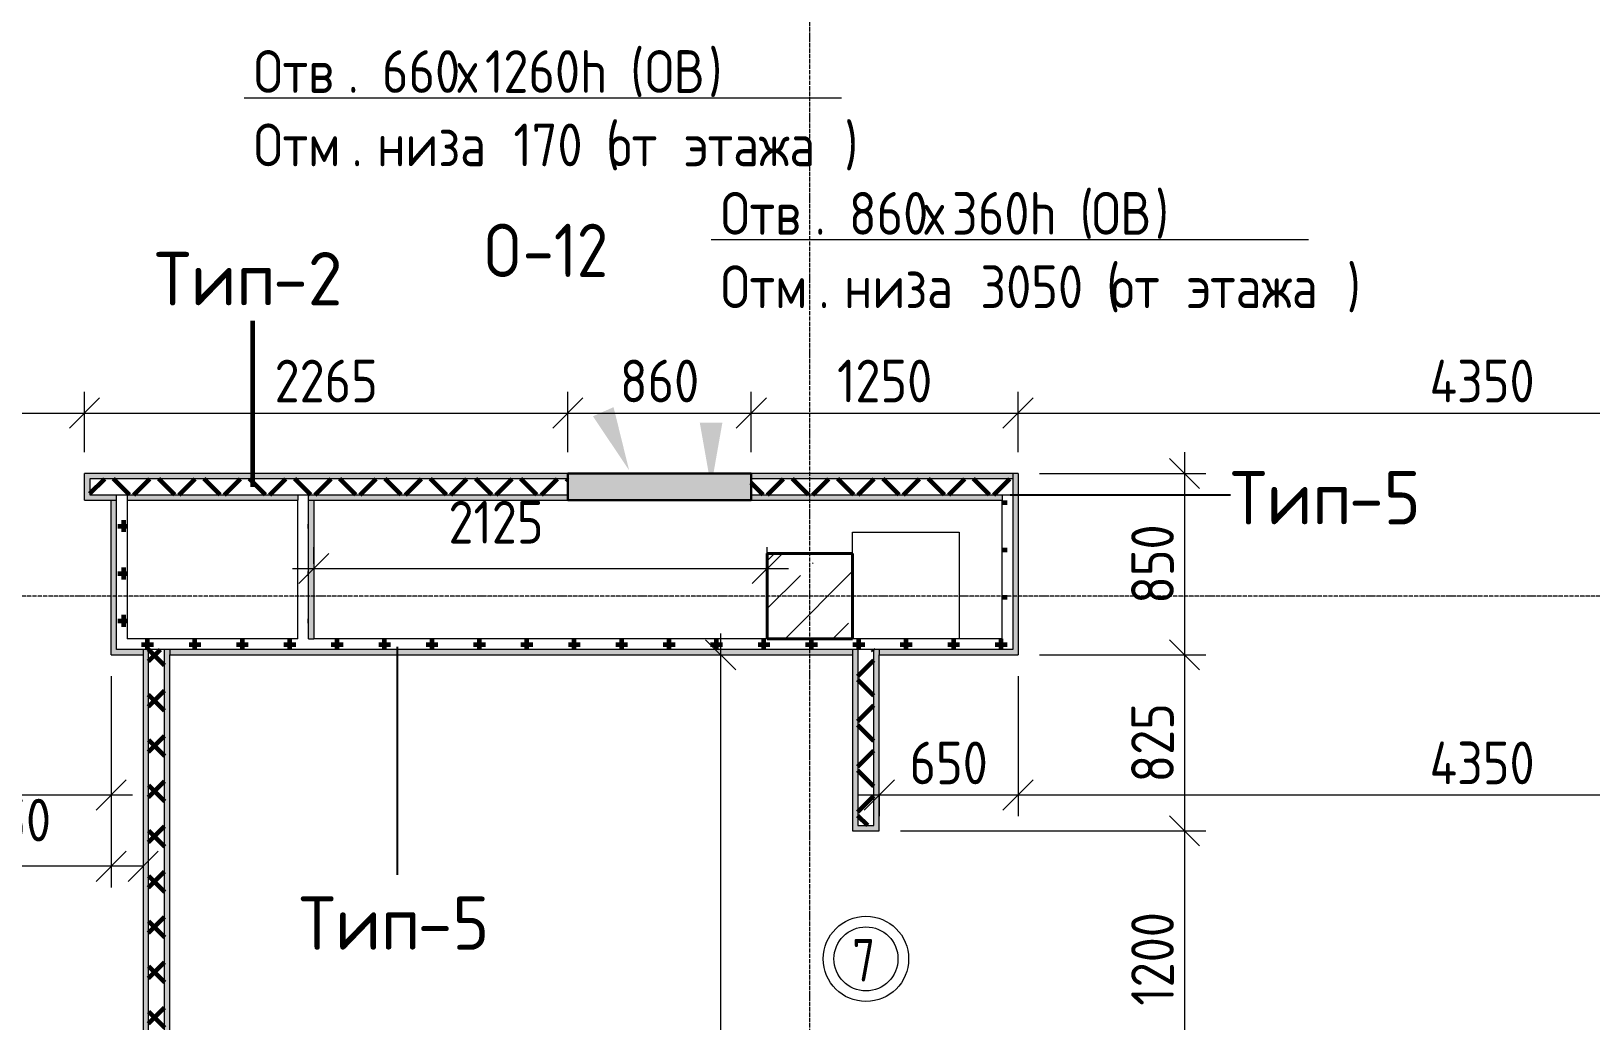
# Model space of a CAD drawing. Header units: millimetres. Extents: x -60946 to 138510, y -262288 to 24501.
# Drawn here: x 5159 to 12469, y -201614 to -196976 of the extents above; entities that cross this region are included whole.
import ezdxf

# ---------------------------------------------------------------- set-up
doc = ezdxf.new("R2010")
doc.units = ezdxf.units.MM
doc.linetypes.add('ADSK_Линия сетки', pattern=[25, 20, -2.5, 0, -2.5])
doc.linetypes.add('ADSK_Невидимые', pattern=[5, 3, -2])
for name, color, linetype, lineweight in [('2)Тип-2', 3, 'Continuous', 60), ('2)Тип-5', 1, 'Continuous', 60), ('Марки', 7, 'Continuous', 20), ('Марки дверей', 7, 'Continuous', 20), ('Несущие колонны', 7, 'Continuous', 18), ('Обобщенные модели', 7, 'ADSK_Невидимые', 18), ('Оси', 7, 'Continuous', 9), ('Перекрытие', 7, 'Continuous', 18), ('Размеры', 7, 'Continuous', 9), ('Стены внутренние', 7, 'Continuous', 18), ('Стены штриховка', 7, 'Continuous', 9), ('Узлы', 7, 'Continuous', 18)]:
    doc.layers.add(name, color=color, linetype=linetype, lineweight=lineweight)
doc.styles.add('GOST Common_2', font='', dxfattribs={"width": 0.9, "height": 250})
doc.styles.add('GOST Common_3', font='', dxfattribs={"width": 0.9, "height": 200})
doc.styles.add('GOST Common_4', font='', dxfattribs={"height": 250})
doc.styles.add('GOST Common_B', font='', dxfattribs={"width": 0.8, "height": 200})
doc.styles.get('GOST Common_2').set_extended_font_data('GOST Common')
doc.styles.get('GOST Common_3').set_extended_font_data('GOST Common')
doc.styles.get('GOST Common_4').set_extended_font_data('GOST Common')
doc.styles.get('GOST Common_B').set_extended_font_data('GOST Common', bold=True)
doc.dimstyles.new('ADSK_Основной_2_0', dxfattribs={"dimscale": 304.8, "dimtxt": 201.142999, "dimasz": 0.463911, "dimexe": 0.328084, "dimexo": 0.328084, "dimgap": 0.164042, "dimtad": 1, "dimdec": 3, "dimrnd": 0.001, "dimdsep": 46, "dimtxsty": 'GOST Common_3', "dimblk1": 'OBLIQUE', "dimblk2": 'OBLIQUE', "dimsah": 1, "dimcen": 0.09, "dimdle": 0.328084, "dimazin": 2, "dimtfac": 1, "dimtdec": 4, "dimtix": 1, "dimtmove": 0, "dimatfit": 3, "dimfxl": 1, "dimtvp": 1, "dimtolj": 1, "dimtzin": 0, "dimlwd": 20, "dimlwe": 20, "dimarcsym": 2})
doc.dimstyles.new('ADSK_Основной_2_0_2', dxfattribs={"dimscale": 304.8, "dimtxt": 201.142999, "dimasz": 0.463911, "dimexe": 0.328084, "dimexo": 0.328084, "dimgap": 0.164042, "dimtad": 1, "dimdec": 3, "dimrnd": 0.001, "dimdsep": 46, "dimtxsty": 'GOST Common_3', "dimblk1": 'OBLIQUE', "dimblk2": 'OBLIQUE', "dimsah": 1, "dimcen": 0.09, "dimdle": 0.328084, "dimazin": 2, "dimtfac": 1, "dimtdec": 4, "dimtix": 1, "dimtmove": 0, "dimatfit": 3, "dimfxl": 1, "dimtvp": 1, "dimtolj": 1, "dimtzin": 0, "dimlwd": 20, "dimlwe": 20, "dimarcsym": 2})
pattern_1 = [(45, (9.36, -198628.46), (-106.066, 106.066), []), (135, (9.36, -198628.46), (-106.066, -106.066), [])]
pattern_2 = [(0, (9.36, -198628.46), (111.125, 111.125), [55.562, -166.688]), (90, (37.14, -198656.24), (-111.125, 111.125), [55.562, -166.688])]

# ---------------------------------------------------------------- blocks, each defined once
blk = doc.blocks.new('ADSK_КолоннаЖБ_Прямоугольная - 400x400 мм-1807143-Кладочный план 4-го этажа')
at = {"layer": 'Несущие колонны', "lineweight": 40}
for p, q in [((-200, 200), (200, 200)), ((-200, -200), (-200, 200)), ((200, 200), (200, -200)), ((200, -200), (-200, -200))]:
    blk.add_line(p, q, dxfattribs=at)
blk = doc.blocks.new('ADSK_ОбобщеннаяМодель_ОтверстиеПрямоугольное_вСтене - О-12_ОВ_в ГКЛ_860х360-4088419-Кладочный план 4-го этажа')
at = {"layer": 'Обобщенные модели'}
blk.add_hatch(color=256, dxfattribs=at).paths.add_polyline_path([(-309.7, -62.5), (550.3, -62.5), (550.3, 62.5), (-309.7, 62.5)])
at = {"layer": 'Узлы', "lineweight": 30}
for p, q in [((-309.7, -62.5), (-309.7, 62.5)), ((-309.7, 62.5), (550.3, 62.5)), ((550.3, 62.5), (550.3, -62.5)), ((550.3, -62.5), (-309.7, -62.5))]:
    blk.add_line(p, q, dxfattribs=at)
blk = doc.blocks.new('_Oblique')
at = {"color": 0, "linetype": 'ByBlock', "lineweight": -2}
blk.add_line((-0.5, -0.5), (0.5, 0.5), dxfattribs=at)
blk = doc.blocks.new('*D6111')
at = {"layer": 'Defpoints', "color": 0, "transparency": 16777216}
for p in [(5409.4, -198765.3), (4209.4, -199048.5), (5409.4, -199048.5)]:
    blk.add_point(p, dxfattribs=at)
at = {"layer": 'Размеры', "color": 0, "lineweight": 20, "transparency": 16777216}
for p, q in [((4209.4, -198948.5), (4209.4, -198665.3)), ((5409.4, -198948.5), (5409.4, -198665.3)), ((4109.4, -198765.3), (5509.4, -198765.3))]:
    blk.add_line(p, q, dxfattribs=at)
at = {"layer": 'Размеры', "color": 0, "lineweight": 20, "transparency": 16777216, "xscale": 141.4, "yscale": 141.4, "zscale": 141.4, "rotation": 180}
blk.add_blockref('_Oblique', (4209.4, -198765.3), dxfattribs=at)
at = {"layer": 'Размеры', "color": 0, "lineweight": 20, "transparency": 16777216, "xscale": 141.4, "yscale": 141.4, "zscale": 141.4}
blk.add_blockref('_Oblique', (5409.4, -198765.3), dxfattribs=at)
at = {"layer": 'Размеры', "color": 0, "lineweight": 9, "transparency": 16777216, "insert": (4809.4, -198615.3), "char_height": 200, "width": 560.473, "attachment_point": 5, "style": 'GOST Common_3'}
blk.add_mtext('\\A1;1200', dxfattribs=at)
blk = doc.blocks.new('*D6112')
at = {"layer": 'Defpoints', "color": 0, "transparency": 16777216}
for p in [(7674.4, -198765.3), (5409.4, -199048.5), (7674.4, -199048.5)]:
    blk.add_point(p, dxfattribs=at)
at = {"layer": 'Размеры', "color": 0, "lineweight": 20, "transparency": 16777216}
for p, q in [((5409.4, -198948.5), (5409.4, -198665.3)), ((7674.4, -198948.5), (7674.4, -198665.3)), ((5309.4, -198765.3), (7774.4, -198765.3))]:
    blk.add_line(p, q, dxfattribs=at)
at = {"layer": 'Размеры', "color": 0, "lineweight": 20, "transparency": 16777216, "xscale": 141.4, "yscale": 141.4, "zscale": 141.4, "rotation": 180}
blk.add_blockref('_Oblique', (5409.4, -198765.3), dxfattribs=at)
at = {"layer": 'Размеры', "color": 0, "lineweight": 20, "transparency": 16777216, "xscale": 141.4, "yscale": 141.4, "zscale": 141.4}
blk.add_blockref('_Oblique', (7674.4, -198765.3), dxfattribs=at)
at = {"layer": 'Размеры', "color": 0, "lineweight": 9, "transparency": 16777216, "insert": (6541.9, -198615.3), "char_height": 200, "width": 605.475, "attachment_point": 5, "style": 'GOST Common_3'}
blk.add_mtext('\\A1;2265', dxfattribs=at)
blk = doc.blocks.new('*D6113')
at = {"layer": 'Defpoints', "color": 0, "transparency": 16777216}
for p in [(8534.4, -198765.3), (7674.4, -199048.5), (8534.4, -199048.5)]:
    blk.add_point(p, dxfattribs=at)
at = {"layer": 'Размеры', "color": 0, "lineweight": 20, "transparency": 16777216}
for p, q in [((7674.4, -198948.5), (7674.4, -198665.3)), ((8534.4, -198948.5), (8534.4, -198665.3)), ((7574.4, -198765.3), (8634.4, -198765.3))]:
    blk.add_line(p, q, dxfattribs=at)
at = {"layer": 'Размеры', "color": 0, "lineweight": 20, "transparency": 16777216, "xscale": 141.4, "yscale": 141.4, "zscale": 141.4, "rotation": 180}
blk.add_blockref('_Oblique', (7674.4, -198765.3), dxfattribs=at)
at = {"layer": 'Размеры', "color": 0, "lineweight": 20, "transparency": 16777216, "xscale": 141.4, "yscale": 141.4, "zscale": 141.4}
blk.add_blockref('_Oblique', (8534.4, -198765.3), dxfattribs=at)
at = {"layer": 'Размеры', "color": 0, "lineweight": 9, "transparency": 16777216, "insert": (8104.4, -198615.3), "char_height": 200, "width": 454.106, "attachment_point": 5, "style": 'GOST Common_3'}
blk.add_mtext('\\A1;860', dxfattribs=at)
blk = doc.blocks.new('*D6114')
at = {"layer": 'Defpoints', "color": 0, "transparency": 16777216}
for p in [(9784.4, -198765.3), (8534.4, -199048.5), (9784.4, -199048.5)]:
    blk.add_point(p, dxfattribs=at)
at = {"layer": 'Размеры', "color": 0, "lineweight": 20, "transparency": 16777216}
for p, q in [((8534.4, -198948.5), (8534.4, -198665.3)), ((9784.4, -198948.5), (9784.4, -198665.3)), ((8434.4, -198765.3), (9884.4, -198765.3))]:
    blk.add_line(p, q, dxfattribs=at)
at = {"layer": 'Размеры', "color": 0, "lineweight": 20, "transparency": 16777216, "xscale": 141.4, "yscale": 141.4, "zscale": 141.4, "rotation": 180}
blk.add_blockref('_Oblique', (8534.4, -198765.3), dxfattribs=at)
at = {"layer": 'Размеры', "color": 0, "lineweight": 20, "transparency": 16777216, "xscale": 141.4, "yscale": 141.4, "zscale": 141.4}
blk.add_blockref('_Oblique', (9784.4, -198765.3), dxfattribs=at)
at = {"layer": 'Размеры', "color": 0, "lineweight": 9, "transparency": 16777216, "insert": (9159.4, -198615.3), "char_height": 200, "width": 560.473, "attachment_point": 5, "style": 'GOST Common_3'}
blk.add_mtext('\\A1;1250', dxfattribs=at)
blk = doc.blocks.new('*D6115')
at = {"layer": 'Defpoints', "color": 0, "transparency": 16777216}
for p in [(14134.4, -198765.3), (9784.4, -199048.5), (14134.4, -199048.5)]:
    blk.add_point(p, dxfattribs=at)
at = {"layer": 'Размеры', "color": 0, "lineweight": 20, "transparency": 16777216}
for p, q in [((9784.4, -198948.5), (9784.4, -198665.3)), ((14134.4, -198948.5), (14134.4, -198665.3)), ((9684.4, -198765.3), (14234.4, -198765.3))]:
    blk.add_line(p, q, dxfattribs=at)
at = {"layer": 'Размеры', "color": 0, "lineweight": 20, "transparency": 16777216, "xscale": 141.4, "yscale": 141.4, "zscale": 141.4, "rotation": 180}
blk.add_blockref('_Oblique', (9784.4, -198765.3), dxfattribs=at)
at = {"layer": 'Размеры', "color": 0, "lineweight": 20, "transparency": 16777216, "xscale": 141.4, "yscale": 141.4, "zscale": 141.4}
blk.add_blockref('_Oblique', (14134.4, -198765.3), dxfattribs=at)
at = {"layer": 'Размеры', "color": 0, "lineweight": 9, "transparency": 16777216, "insert": (11959.4, -198615.3), "char_height": 200, "width": 625.93, "attachment_point": 5, "style": 'GOST Common_3'}
blk.add_mtext('\\A1;4350', dxfattribs=at)
blk = doc.blocks.new('*D6150')
at = {"layer": 'Defpoints', "color": 0, "transparency": 16777216}
for p in [(9784.4, -199898.5), (9134.4, -200455.2), (9784.4, -200555.2)]:
    blk.add_point(p, dxfattribs=at)
at = {"layer": 'Размеры', "color": 0, "lineweight": 20, "transparency": 16777216}
for p, q in [((9784.4, -199998.5), (9784.4, -200655.2)), ((9034.4, -200555.2), (9884.4, -200555.2)), ((9134.4, -200555.2), (9134.4, -200655.2))]:
    blk.add_line(p, q, dxfattribs=at)
at = {"layer": 'Размеры', "color": 0, "lineweight": 20, "transparency": 16777216, "xscale": 141.4, "yscale": 141.4, "zscale": 141.4, "rotation": 180}
blk.add_blockref('_Oblique', (9134.4, -200555.2), dxfattribs=at)
at = {"layer": 'Размеры', "color": 0, "lineweight": 20, "transparency": 16777216, "xscale": 141.4, "yscale": 141.4, "zscale": 141.4}
blk.add_blockref('_Oblique', (9784.4, -200555.2), dxfattribs=at)
at = {"layer": 'Размеры', "color": 0, "lineweight": 9, "transparency": 16777216, "insert": (9459.4, -200405.2), "char_height": 200, "width": 454.106, "attachment_point": 5, "style": 'GOST Common_3'}
blk.add_mtext('\\A1;650', dxfattribs=at)
blk = doc.blocks.new('*D6151')
at = {"layer": 'Defpoints', "color": 0, "transparency": 16777216}
for p in [(9784.4, -199898.5), (14134.4, -199898.5), (14134.4, -200555.2)]:
    blk.add_point(p, dxfattribs=at)
at = {"layer": 'Размеры', "color": 0, "lineweight": 20, "transparency": 16777216}
for p, q in [((9784.4, -199998.5), (9784.4, -200655.2)), ((14134.4, -199998.5), (14134.4, -200655.2)), ((9684.4, -200555.2), (14234.4, -200555.2))]:
    blk.add_line(p, q, dxfattribs=at)
at = {"layer": 'Размеры', "color": 0, "lineweight": 20, "transparency": 16777216, "xscale": 141.4, "yscale": 141.4, "zscale": 141.4, "rotation": 180}
blk.add_blockref('_Oblique', (9784.4, -200555.2), dxfattribs=at)
at = {"layer": 'Размеры', "color": 0, "lineweight": 20, "transparency": 16777216, "xscale": 141.4, "yscale": 141.4, "zscale": 141.4}
blk.add_blockref('_Oblique', (14134.4, -200555.2), dxfattribs=at)
at = {"layer": 'Размеры', "color": 0, "lineweight": 9, "transparency": 16777216, "insert": (11959.4, -200405.2), "char_height": 200, "width": 625.93, "attachment_point": 5, "style": 'GOST Common_3'}
blk.add_mtext('\\A1;4350', dxfattribs=at)
blk = doc.blocks.new('*D6153')
at = {"layer": 'Defpoints', "color": 0, "transparency": 16777216}
for p in [(9784.4, -199048.5), (9784.4, -199898.5), (10564.8, -199898.5)]:
    blk.add_point(p, dxfattribs=at)
at = {"layer": 'Размеры', "color": 0, "lineweight": 20, "transparency": 16777216}
for p, q in [((10564.8, -198948.5), (10564.8, -199998.5)), ((9884.4, -199048.5), (10664.8, -199048.5)), ((9884.4, -199898.5), (10664.8, -199898.5))]:
    blk.add_line(p, q, dxfattribs=at)
at = {"layer": 'Размеры', "color": 0, "lineweight": 20, "transparency": 16777216, "xscale": 141.4, "yscale": 141.4, "zscale": 141.4}
for p, rotation in [((10564.8, -199048.5), 90), ((10564.8, -199898.5), 270)]:
    blk.add_blockref('_Oblique', p, dxfattribs=dict(at, rotation=rotation))
at = {"layer": 'Размеры', "color": 0, "lineweight": 9, "transparency": 16777216, "insert": (10414.8, -199473.5), "char_height": 200, "width": 454.106, "attachment_point": 5, "rotation": 90, "style": 'GOST Common_3'}
blk.add_mtext('\\A1;850', dxfattribs=at)
blk = doc.blocks.new('*D6154')
at = {"layer": 'Defpoints', "color": 0, "transparency": 16777216}
for p in [(9784.4, -199898.5), (9134.4, -200723.5), (10564.8, -200723.5)]:
    blk.add_point(p, dxfattribs=at)
at = {"layer": 'Размеры', "color": 0, "lineweight": 20, "transparency": 16777216}
for p, q in [((10564.8, -199798.5), (10564.8, -200823.5)), ((9884.4, -199898.5), (10664.8, -199898.5)), ((9234.4, -200723.5), (10664.8, -200723.5))]:
    blk.add_line(p, q, dxfattribs=at)
at = {"layer": 'Размеры', "color": 0, "lineweight": 20, "transparency": 16777216, "xscale": 141.4, "yscale": 141.4, "zscale": 141.4}
for p, rotation in [((10564.8, -199898.5), 90), ((10564.8, -200723.5), 270)]:
    blk.add_blockref('_Oblique', p, dxfattribs=dict(at, rotation=rotation))
at = {"layer": 'Размеры', "color": 0, "lineweight": 9, "transparency": 16777216, "insert": (10414.8, -200311), "char_height": 200, "width": 454.106, "attachment_point": 5, "rotation": 90, "style": 'GOST Common_3'}
blk.add_mtext('\\A1;825', dxfattribs=at)
blk = doc.blocks.new('*D6155')
at = {"layer": 'Defpoints', "color": 0, "transparency": 16777216}
for p in [(9134.4, -200723.5), (9134.4, -201923.5), (10564.8, -201923.5)]:
    blk.add_point(p, dxfattribs=at)
at = {"layer": 'Размеры', "color": 0, "lineweight": 20, "transparency": 16777216}
for p, q in [((10564.8, -200623.5), (10564.8, -202023.5)), ((9234.4, -200723.5), (10664.8, -200723.5)), ((9234.4, -201923.5), (10664.8, -201923.5))]:
    blk.add_line(p, q, dxfattribs=at)
at = {"layer": 'Размеры', "color": 0, "lineweight": 20, "transparency": 16777216, "xscale": 141.4, "yscale": 141.4, "zscale": 141.4}
for p, rotation in [((10564.8, -200723.5), 90), ((10564.8, -201923.5), 270)]:
    blk.add_blockref('_Oblique', p, dxfattribs=dict(at, rotation=rotation))
at = {"layer": 'Размеры', "color": 0, "lineweight": 9, "transparency": 16777216, "insert": (10414.8, -201323.5), "char_height": 200, "width": 560.473, "attachment_point": 5, "rotation": 90, "style": 'GOST Common_3'}
blk.add_mtext('\\A1;1200', dxfattribs=at)
blk = doc.blocks.new('*D6160')
at = {"layer": 'Defpoints', "color": 0, "transparency": 16777216}
for p in [(8290.9, -199898.5), (8390.9, -199898.5), (8609.4, -205423.5)]:
    blk.add_point(p, dxfattribs=at)
at = {"layer": 'Размеры', "color": 0, "lineweight": 20, "transparency": 16777216}
for p, q in [((8390.9, -205523.5), (8390.9, -199798.5)), ((8390.9, -199898.5), (8490.9, -199898.5)), ((8509.4, -205423.5), (8290.9, -205423.5))]:
    blk.add_line(p, q, dxfattribs=at)
at = {"layer": 'Размеры', "color": 0, "lineweight": 20, "transparency": 16777216, "xscale": 141.4, "yscale": 141.4, "zscale": 141.4}
for p, rotation in [((8390.9, -199898.5), 90), ((8390.9, -205423.5), 270)]:
    blk.add_blockref('_Oblique', p, dxfattribs=dict(at, rotation=rotation))
at = {"layer": 'Размеры', "color": 0, "lineweight": 9, "transparency": 16777216, "insert": (8240.9, -202661), "char_height": 200, "width": 605.475, "attachment_point": 5, "rotation": 90, "style": 'GOST Common_3'}
blk.add_mtext('\\A1;5525', dxfattribs=at)
blk = doc.blocks.new('*D6161')
at = {"layer": 'Defpoints', "color": 0, "transparency": 16777216}
for p in [(8609.4, -199493.8), (6484.4, -199571.8), (8609.4, -199571.8)]:
    blk.add_point(p, dxfattribs=at)
at = {"layer": 'Размеры', "color": 0, "lineweight": 20, "transparency": 16777216}
for p, q in [((6484.4, -199471.8), (6484.4, -199393.8)), ((8609.4, -199471.8), (8609.4, -199393.8)), ((6384.4, -199493.8), (8709.4, -199493.8))]:
    blk.add_line(p, q, dxfattribs=at)
at = {"layer": 'Размеры', "color": 0, "lineweight": 20, "transparency": 16777216, "xscale": 141.4, "yscale": 141.4, "zscale": 141.4, "rotation": 180}
blk.add_blockref('_Oblique', (6484.4, -199493.8), dxfattribs=at)
at = {"layer": 'Размеры', "color": 0, "lineweight": 20, "transparency": 16777216, "xscale": 141.4, "yscale": 141.4, "zscale": 141.4}
blk.add_blockref('_Oblique', (8609.4, -199493.8), dxfattribs=at)
at = {"layer": 'Размеры', "color": 0, "lineweight": 9, "transparency": 16777216, "insert": (7115, -199177.1), "char_height": 200, "width": 560.473, "attachment_point": 1, "line_spacing_factor": 1.022761, "style": 'GOST Common_3'}
blk.add_mtext('\\A1;2125', dxfattribs=at)
blk = doc.blocks.new('*D6163')
at = {"layer": 'Defpoints', "color": 0, "transparency": 16777216}
for p in [(4084.4, -199898.5), (5534.4, -199898.5), (5534.4, -200555.2)]:
    blk.add_point(p, dxfattribs=at)
at = {"layer": 'Размеры', "color": 0, "lineweight": 20, "transparency": 16777216}
for p, q in [((4084.4, -199998.5), (4084.4, -200655.2)), ((5534.4, -199998.5), (5534.4, -200655.2)), ((3984.4, -200555.2), (5634.4, -200555.2))]:
    blk.add_line(p, q, dxfattribs=at)
at = {"layer": 'Размеры', "color": 0, "lineweight": 20, "transparency": 16777216, "xscale": 141.4, "yscale": 141.4, "zscale": 141.4, "rotation": 180}
blk.add_blockref('_Oblique', (4084.4, -200555.2), dxfattribs=at)
at = {"layer": 'Размеры', "color": 0, "lineweight": 20, "transparency": 16777216, "xscale": 141.4, "yscale": 141.4, "zscale": 141.4}
blk.add_blockref('_Oblique', (5534.4, -200555.2), dxfattribs=at)
at = {"layer": 'Размеры', "color": 0, "lineweight": 9, "transparency": 16777216, "insert": (4809.4, -200405.2), "char_height": 200, "width": 580.928, "attachment_point": 5, "style": 'GOST Common_3'}
blk.add_mtext('\\A1;1450', dxfattribs=at)
blk = doc.blocks.new('*D6164')
at = {"layer": 'Defpoints', "color": 0, "transparency": 16777216}
for p in [(5534.4, -199898.5), (5684.4, -200455.2), (5684.4, -200889.8)]:
    blk.add_point(p, dxfattribs=at)
at = {"layer": 'Размеры', "color": 0, "lineweight": 20, "transparency": 16777216}
for p, q in [((5534.4, -199998.5), (5534.4, -200989.8)), ((5684.4, -200555.2), (5684.4, -200989.8)), ((5534.4, -200889.8), (4864.4, -200889.8)), ((5684.4, -200889.8), (5434.4, -200889.8))]:
    blk.add_line(p, q, dxfattribs=at)
at = {"layer": 'Размеры', "color": 0, "lineweight": 20, "transparency": 16777216, "xscale": 141.4, "yscale": 141.4, "zscale": 141.4, "rotation": 180}
blk.add_blockref('_Oblique', (5534.4, -200889.8), dxfattribs=at)
at = {"layer": 'Размеры', "color": 0, "lineweight": 20, "transparency": 16777216, "xscale": 141.4, "yscale": 141.4, "zscale": 141.4}
blk.add_blockref('_Oblique', (5684.4, -200889.8), dxfattribs=at)
at = {"layer": 'Размеры', "color": 0, "lineweight": 9, "transparency": 16777216, "insert": (4924.1, -200573.1), "char_height": 200, "width": 409.104, "attachment_point": 1, "line_spacing_factor": 1.022761, "style": 'GOST Common_3'}
blk.add_mtext('\\A1;150', dxfattribs=at)
blk = doc.blocks.new('М_двери1 - Марка экземпляра 2-3719212-Кладочный план 4-го этажа')
at = {"layer": 'Марки дверей'}
for radius in [2, 1.5]:
    blk.add_circle((0, 0), radius, dxfattribs=at)
blk = doc.blocks.new('ADSK_Марка_Отверстие - Полная марка_Отметка от этажа-157318-Кладочный план 4-го этажа')
at = {"layer": 'Марки'}
blk.add_line((0, 0), (28, 0), dxfattribs=at)

msp = doc.modelspace()

# ---------------------------------------------------------------- hatches: boundary and pattern name
at = {"layer": '2)Тип-2'}
h = msp.add_hatch(color=256, dxfattribs=at)
h.paths.add_polyline_path([(5409.3615, -199173.4914), (5559.3615, -199173.4914), (5559.3615, -199148.4914), (5434.3615, -199148.4914), (5434.3615, -199048.4914), (5409.3615, -199048.4914)])
h.paths.add_polyline_path([(2609.3615, -199173.4914), (4009.3615, -199173.4914), (4009.3615, -199148.4914), (2609.3615, -199148.4914)])
h.paths.add_polyline_path([(9709.3615, -199173.4914), (9709.3615, -199148.4914), (8534.3615, -199148.4914), (8534.3615, -199173.4914)])
h.paths.add_polyline_path([(7674.3615, -199173.4914), (7674.3615, -199148.4914), (6459.3615, -199148.4914), (6459.3615, -199173.4914), (6595.3698, -199173.4914)])
h.paths.add_polyline_path([(4209.3615, -199173.4914), (4209.3615, -199048.4914), (4184.3615, -199048.4914), (4184.3615, -199148.4914), (4059.3615, -199148.4914), (4059.3615, -199173.4914), (4084.3615, -199173.4914)])
h.paths.add_polyline_path([(5609.3615, -199173.4914), (6409.3615, -199173.4914), (6409.3615, -199148.4914), (5609.3615, -199148.4914)])
h = msp.add_hatch(dxfattribs=at)
h.set_pattern_fill('FP_4', color=256, style=0, pattern_type=2)
h.set_pattern_definition(pattern_1)
h.paths.add_polyline_path([(9759.3615, -199148.4914), (9759.3615, -199073.4914), (8534.3615, -199073.4914), (8534.3615, -199148.4914), (9709.3615, -199148.4914)])
h.paths.add_polyline_path([(3295.2038, -199148.4914), (4184.3615, -199148.4914), (4184.3615, -199073.4914), (2634.3615, -199073.4914), (2634.3615, -199148.4914)])
h.paths.add_polyline_path([(7674.3615, -199148.4914), (7674.3615, -199073.4914), (5434.3615, -199073.4914), (5434.3615, -199148.4914), (6595.3698, -199148.4914)])
h = msp.add_hatch(color=256, dxfattribs=at)
h.paths.add_polyline_path([(5434.3615, -199073.4914), (7674.3615, -199073.4914), (7674.3615, -199048.4914), (5434.3615, -199048.4914)])
h.paths.add_polyline_path([(8534.3615, -199073.4914), (9759.3615, -199073.4914), (9759.3615, -199048.4914), (8534.3615, -199048.4914), (8534.3615, -199055.5723)])
h.paths.add_polyline_path([(2709.3615, -199073.4914), (4184.3615, -199073.4914), (4184.3615, -199048.4914), (2709.3615, -199048.4914)])
for points in [[(5709.3615, -205573.4914), (5709.3615, -199873.4914), (5684.3615, -199873.4914), (5684.3615, -205573.4914)], [(5809.3615, -205573.4914), (5809.3615, -199873.4914), (5784.3615, -199873.4914), (5784.3615, -205573.4914)]]:
    msp.add_hatch(color=256, dxfattribs=at).paths.add_polyline_path(points)
h = msp.add_hatch(dxfattribs=at)
h.set_pattern_fill('FP_4', color=256, style=0, pattern_type=2)
h.set_pattern_definition(pattern_1)
h.paths.add_polyline_path([(5784.3615, -205573.4914), (5784.3615, -199873.4914), (5709.3615, -199873.4914), (5709.3615, -205573.4914)])
h = msp.add_hatch(color=256, dxfattribs=at)
h.paths.add_polyline_path([(9034.3615, -205573.4914), (9034.3615, -201948.4914), (9134.3615, -201948.4914), (9134.3615, -201923.4914), (9009.3615, -201923.4914), (9009.3615, -205573.4914)])
h.paths.add_polyline_path([(9134.3615, -200723.4914), (9134.3615, -200698.4914), (9034.3615, -200698.4914), (9034.3615, -199873.4914), (9009.3615, -199873.4914), (9009.3615, -200723.4914)])
h = msp.add_hatch(dxfattribs=at)
h.set_pattern_fill('FP_4', color=256, style=0, pattern_type=2)
h.set_pattern_definition(pattern_1)
h.paths.add_polyline_path([(9109.3615, -205573.4914), (9109.3615, -201948.4914), (9034.3615, -201948.4914), (9034.3615, -205573.4914)])
h.paths.add_polyline_path([(9109.3615, -200698.4914), (9109.3615, -199873.4914), (9034.3615, -199873.4914), (9034.3615, -200698.4914)])
h = msp.add_hatch(color=256, dxfattribs=at)
h.paths.add_polyline_path([(9134.3615, -205573.4914), (9134.3615, -201948.4914), (9109.3615, -201948.4914), (9109.3615, -205573.4914)])
h.paths.add_polyline_path([(9134.3615, -200698.4914), (9134.3615, -199873.4914), (9109.3615, -199873.4914), (9109.3615, -200698.4914)])
at = {"layer": '2)Тип-5', "true_color": 0xd50000}
for points in [[(9759.3615, -199898.4914), (9784.3615, -199898.4914), (9784.3615, -199048.4914), (9759.3615, -199048.4914), (9759.3615, -199873.4914)], [(5559.3615, -199898.4914), (5559.3615, -199173.4914), (5534.3615, -199173.4914), (5534.3615, -199898.4914)], [(6484.3615, -199823.4914), (6484.3615, -199173.4914), (6459.3615, -199173.4914), (6459.3615, -199823.4914)]]:
    msp.add_hatch(color=12, dxfattribs=at).paths.add_polyline_path(points)
h = msp.add_hatch(dxfattribs=at)
h.set_pattern_fill('FP_7', color=12, style=0, pattern_type=2)
h.set_pattern_definition(pattern_2)
h.paths.add_polyline_path([(5559.3615, -199873.4914), (5609.3615, -199873.4914), (5609.3615, -199148.4914), (5559.3615, -199148.4914), (5559.3615, -199325.9056)])
h = msp.add_hatch(dxfattribs=at)
h.set_pattern_fill('FP_7', color=12, style=0, pattern_type=2)
h.set_pattern_definition(pattern_2)
h.paths.add_polyline_path([(6459.3615, -199823.4914), (6459.3615, -199148.4914), (6409.3615, -199148.4914), (6409.3615, -199823.4914)])
h = msp.add_hatch(dxfattribs=at)
h.set_pattern_fill('FP_7', color=12, style=0, pattern_type=2)
h.set_pattern_definition(pattern_2)
h.paths.add_polyline_path([(9709.3615, -199873.4914), (9759.3615, -199873.4914), (9759.3615, -199148.4914), (9709.3615, -199148.4914), (9709.3615, -199823.4914)])
h = msp.add_hatch(dxfattribs=at)
h.set_pattern_fill('FP_7', color=12, style=0, pattern_type=2)
h.set_pattern_definition(pattern_2)
h.paths.add_polyline_path([(5609.3615, -199873.4914), (7971.8615, -199873.4914), (7971.8615, -199823.4914), (5609.3615, -199823.4914)])
h = msp.add_hatch(dxfattribs=at)
h.set_pattern_fill('FP_7', color=12, style=0, pattern_type=2)
h.set_pattern_definition(pattern_2)
h.paths.add_polyline_path([(9709.3615, -199873.4914), (9709.3615, -199823.4914), (7971.8615, -199823.4914), (7971.8615, -199873.4914), (9134.3615, -199873.4914)])
h = msp.add_hatch(color=12, dxfattribs=at)
h.paths.add_polyline_path([(6595.3698, -199898.4914), (7971.8615, -199898.4914), (7971.8615, -199873.4914), (5809.3615, -199873.4914), (5809.3615, -199898.4914)])
h.paths.add_polyline_path([(5684.3615, -199898.4914), (5684.3615, -199873.4914), (5559.3615, -199873.4914), (5559.3615, -199898.4914), (5609.3615, -199898.4914)])
h = msp.add_hatch(color=12, dxfattribs=at)
h.paths.add_polyline_path([(8245.4528, -199898.4914), (9009.3615, -199898.4914), (9009.3615, -199873.4914), (7971.8615, -199873.4914), (7971.8615, -199898.4914)])
h.paths.add_polyline_path([(9759.3615, -199898.4914), (9759.3615, -199873.4914), (9134.3615, -199873.4914), (9134.3615, -199898.4914), (9709.3615, -199898.4914)])
at = {"layer": 'Марки'}
for points in [[(7961.6503, -199033.706), (7888.8994, -198737.8927), (7792.1127, -198780.6147)], [(8345.8783, -199110.9914), (8398.7764, -198810.9914), (8292.9802, -198810.9914)]]:
    msp.add_hatch(color=256, dxfattribs=at).paths.add_polyline_path(points)
at = {"layer": 'Несущие колонны', "lineweight": 9}
h = msp.add_hatch(dxfattribs=at)
h.set_pattern_fill('FP_1', color=256, style=0, pattern_type=2)
h.set_pattern_definition([(45, (9.36, -198628.46), (-224.506, 224.506), []), (45, (233.87, -198628.46), (-224.506, 224.506), [396.875, -79.375, 3.353, -76.022])])
h.paths.add_polyline_path([(8609.3615, -199823.4914), (9009.3615, -199823.4914), (9009.3615, -199423.4914), (8609.3615, -199423.4914)])

# ---------------------------------------------------------------- linework, layer by layer
at = {"layer": '2)Тип-2'}
msp.add_line((6197.5189, -199110.9914), (6197.5189, -198333.2069), dxfattribs=at)
at = {"layer": '2)Тип-5', "lineweight": 25}
for p, q in [((9746.8615, -199148.1576), (10780.0573, -199148.1576)), ((6875.0339, -199860.9914), (6875.0339, -200930.2069))]:
    msp.add_line(p, q, dxfattribs=at)
at = {"layer": 'Несущие колонны', "lineweight": 9}
for p, q in [((9009.3615, -199423.4914), (8609.3615, -199423.4914)), ((8609.3615, -199423.4914), (8609.3615, -199823.4914)), ((9009.3615, -199823.4914), (9009.3615, -199423.4914)), ((8609.3615, -199823.4914), (9009.3615, -199823.4914))]:
    msp.add_line(p, q, dxfattribs=at)
at = {"layer": 'Оси', "linetype": 'ADSK_Линия сетки', "lineweight": 5}
for p, q in [((8809.3615, -209602.3427), (8809.3615, -188601.0153)), ((62563.3938, -199623.4914), (-25230.7352, -199623.4914))]:
    msp.add_line(p, q, dxfattribs=at)
at = {"layer": 'Перекрытие'}
for p, q in [((9009.3615, -199423.4914), (9009.3615, -199323.4914)), ((9009.3615, -199323.4914), (9509.3615, -199323.4914)), ((9509.3615, -199323.4914), (9509.3615, -199823.4914))]:
    msp.add_line(p, q, dxfattribs=at)
at = {"layer": 'Стены внутренние', "lineweight": 5}
for p, q in [((7674.3615, -199048.4914), (5409.3615, -199048.4914)), ((5409.3615, -199173.4914), (5409.3615, -199048.4914)), ((9784.3615, -199048.4914), (8534.3615, -199048.4914)), ((9784.3615, -199048.4914), (9784.3615, -199898.4914)), ((5409.3615, -199173.4914), (5534.3615, -199173.4914)), ((5534.3615, -199898.4914), (5534.3615, -199173.4914)), ((5609.3615, -199173.4914), (5609.3615, -199823.4914)), ((5609.3615, -199173.4914), (6409.3615, -199173.4914)), ((6409.3615, -199823.4914), (6409.3615, -199173.4914)), ((6484.3615, -199173.4914), (7674.3615, -199173.4914)), ((6484.3615, -199173.4914), (6484.3615, -199823.4914)), ((8534.3615, -199173.4914), (9709.3615, -199173.4914)), ((9709.3615, -199823.4914), (9709.3615, -199173.4914)), ((6409.3615, -199823.4914), (5609.3615, -199823.4914)), ((9709.3615, -199823.4914), (6484.3615, -199823.4914)), ((5534.3615, -199898.4914), (5684.3615, -199898.4914)), ((5684.3615, -199898.4914), (5684.3615, -205573.4914)), ((5809.3615, -205573.4914), (5809.3615, -199898.4914)), ((5809.3615, -199898.4914), (9009.3615, -199898.4914)), ((9009.3615, -199898.4914), (9009.3615, -200723.4914)), ((9134.3615, -200723.4914), (9134.3615, -199898.4914)), ((9134.3615, -199898.4914), (9784.3615, -199898.4914)), ((9009.3615, -200723.4914), (9134.3615, -200723.4914))]:
    msp.add_line(p, q, dxfattribs=at)
at = {"layer": 'Стены штриховка', "lineweight": 9}
for p, q in [((7674.3615, -199073.4914), (5434.3615, -199073.4914)), ((5434.3615, -199073.4914), (5434.3615, -199148.4914)), ((9759.3615, -199073.4914), (8534.3615, -199073.4914)), ((9759.3615, -199048.4914), (9759.3615, -199873.4914)), ((5434.3615, -199148.4914), (7674.3615, -199148.4914)), ((5534.3615, -199173.4914), (5559.3615, -199173.4914)), ((5559.3615, -199873.4914), (5559.3615, -199148.4914)), ((5609.3615, -199148.4914), (5609.3615, -199173.4914)), ((6409.3615, -199148.4914), (6409.3615, -199173.4914)), ((6459.3615, -199823.4914), (6459.3615, -199148.4914)), ((6459.3615, -199173.4914), (6484.3615, -199173.4914)), ((8534.3615, -199148.4914), (9759.3615, -199148.4914)), ((9709.3615, -199148.4914), (9709.3615, -199173.4914)), ((6459.3615, -199823.4914), (6484.3615, -199823.4914)), ((9759.3615, -199873.4914), (5559.3615, -199873.4914)), ((5684.3615, -199873.4914), (5684.3615, -199898.4914)), ((5709.3615, -205573.4914), (5709.3615, -199873.4914)), ((5784.3615, -205573.4914), (5784.3615, -199873.4914)), ((5809.3615, -199873.4914), (5809.3615, -199898.4914)), ((9009.3615, -199873.4914), (9009.3615, -199898.4914)), ((9034.3615, -199873.4914), (9034.3615, -200698.4914)), ((9109.3615, -200698.4914), (9109.3615, -199873.4914)), ((9134.3615, -199873.4914), (9134.3615, -199898.4914)), ((9034.3615, -200698.4914), (9109.3615, -200698.4914))]:
    msp.add_line(p, q, dxfattribs=at)

# ---------------------------------------------------------------- block references
at = {"layer": 'Марки', "xscale": 99.99999999999993, "yscale": 99.99999999999993, "zscale": 99.99999999999993}
for p in [(6157.3552, -197288.1709), (8345.8783, -197952.9265)]:
    msp.add_blockref('ADSK_Марка_Отверстие - Полная марка_Отметка от этажа-157318-Кладочный план 4-го этажа', p, dxfattribs=at)
at = {"layer": 'Марки дверей', "xscale": 99.99999999999993, "yscale": 99.99999999999993, "zscale": 99.99999999999993}
msp.add_blockref('М_двери1 - Марка экземпляра 2-3719212-Кладочный план 4-го этажа', (9071.8615, -201323.4914), dxfattribs=at)
at = {"layer": 'Несущие колонны', "lineweight": 9, "rotation": 89.9999999999999}
msp.add_blockref('ADSK_КолоннаЖБ_Прямоугольная - 400x400 мм-1807143-Кладочный план 4-го этажа', (8809.3615, -199623.4914), dxfattribs=at)
at = {"layer": 'Обобщенные модели', "color": 7, "true_color": 0xffffff}
msp.add_blockref('ADSK_ОбобщеннаяМодель_ОтверстиеПрямоугольное_вСтене - О-12_ОВ_в ГКЛ_860х360-4088419-Кладочный план 4-го этажа', (7984.0597, -199110.9914), dxfattribs=at)

# ---------------------------------------------------------------- texts
at = {"layer": '2)Тип-2', "color": 116, "lineweight": 9, "true_color": 0x008040, "char_height": 250, "attachment_point": 1, "style": 'GOST Common_4'}
for s, insert, width in [('Тип', (5737.5189, -198010.7798), 673.4175), ('-2', (6293.1439, -198010.7798), 432.91125)]:
    msp.add_mtext(s, dxfattribs=dict(at, insert=insert, width=width))
at = {"layer": '2)Тип-5', "color": 116, "lineweight": 9, "true_color": 0x008040, "char_height": 250, "attachment_point": 1, "style": 'GOST Common_4'}
for s, insert, width in [('Тип', (10780.0573, -199037.2305), 673.4175), ('-5', (11335.6823, -199037.2305), 432.91125), ('Тип', (6415.0339, -201030.7798), 673.4175), ('-5', (6970.6589, -201030.7798), 432.91125)]:
    msp.add_mtext(s, dxfattribs=dict(at, insert=insert, width=width))
at = {"layer": 'Марки', "lineweight": 9, "attachment_point": 1}
for s, insert, char_height, width, style in [('Отв', (6203.122, -197064.8784), 200, 533.923875, 'GOST Common_3'), ('. 660', (6643.6533, -197064.8784), 200, 620.506125, 'GOST Common_3'), ('1260h (', (7286.5908, -197064.8784), 200, 909.113625, 'GOST Common_3'), ('ОВ', (8036.6845, -197064.8784), 200, 360.759375, 'GOST Common_3'), ('\\fGOST Common|b0|i0|c204|p34|;\\W.9;)', (8334.3408, -197064.8784), 200, 86.58225, 'GOST Common_3'), ('\\fGOST Common|b0|i0|c204|p34|;\\W.9;х', (7155.622, -197064.8784), 200, 158.734125, 'GOST Common_3'), ('Отм', (6203.122, -197408.8367), 200, 555.569437, 'GOST Common_3'), (' 170 (', (7310.4033, -197408.8367), 200, 671.012437, 'GOST Common_3'), ('\\fGOST Common|b0|i0|c204|p34|;\\W.9;)', (8971.3252, -197408.8367), 200, 86.58225, 'GOST Common_3'), ('низа', (6780.5752, -197408.8367), 200, 642.151687, 'GOST Common_3'), ('от', (7864.0439, -197408.8367), 200, 353.544187, 'GOST Common_3'), ('этажа', (8221.2314, -197408.8367), 200, 909.113625, 'GOST Common_3'), ('. ', (6661.5127, -197408.8367), 200, 144.30375, 'GOST Common_3'), ('360h (', (9475.1138, -197729.6339), 200, 793.670625, 'GOST Common_3'), ('\\fGOST Common|b0|i0|c204|p34|;\\W.9;)', (10427.6138, -197729.6339), 200, 86.58225, 'GOST Common_3'), ('Отв', (8391.6451, -197729.6339), 200, 533.923875, 'GOST Common_3'), ('. 860', (8832.1763, -197729.6339), 200, 620.506125, 'GOST Common_3'), ('\\fGOST Common|b0|i0|c204|p34|;\\W.9;х', (9344.1451, -197729.6339), 200, 158.734125, 'GOST Common_3'), ('ОВ', (10129.9576, -197729.6339), 200, 360.759375, 'GOST Common_3'), ('\\fGOST Common|b0|i0|c204|p34|;\\W.9;О', (7284.3615, -197878.2798), 250, 216.455625, 'GOST Common_2'), ('-12', (7462.9553, -197878.2798), 250, 526.708687, 'GOST Common_2'), ('Отм', (8391.6451, -198073.5923), 200, 555.569437, 'GOST Common_3'), (' 3050 (', (9498.9263, -198073.5923), 200, 873.037687, 'GOST Common_3'), ('\\fGOST Common|b0|i0|c204|p34|;\\W.9;)', (11326.5357, -198073.5923), 200, 86.58225, 'GOST Common_3'), ('низа', (8969.0982, -198073.5923), 200, 642.151687, 'GOST Common_3'), ('от', (10219.2545, -198073.5923), 200, 353.544187, 'GOST Common_3'), ('этажа', (10576.442, -198073.5923), 200, 909.113625, 'GOST Common_3'), ('. ', (8850.0357, -198073.5923), 200, 144.30375, 'GOST Common_3')]:
    msp.add_mtext(s, dxfattribs=dict(at, insert=insert, char_height=char_height, width=width, style=style))
at = {"layer": 'Марки дверей', "lineweight": 5, "insert": (9007.8041, -201229.8325), "char_height": 200, "width": 147.5105, "attachment_point": 1, "style": 'GOST Common_B'}
msp.add_mtext('\\fGOST Common|b1|i0|c204|p34|;\\W.8;7', dxfattribs=at)

# ---------------------------------------------------------------- dimensions: what is measured, and where the dimension line sits
at = {"layer": 'Размеры', "lineweight": 9}
for base, p1, p2, override, picture, middle in [((5409.3615, -198765.34), (4209.3615, -199048.4914), (5409.3615, -199048.4914), {"dimpost": '<>', "dimfxl": 1200}, '*D6111', (4809.3615, -198615.34)), ((7674.3615, -198765.34), (5409.3615, -199048.4914), (7674.3615, -199048.4914), {"dimpost": '<>', "dimfxl": 2265}, '*D6112', (6541.8615, -198615.34)), ((8534.3615, -198765.34), (7674.3615, -199048.4914), (8534.3615, -199048.4914), {"dimpost": '<>', "dimfxl": 860}, '*D6113', (8104.3615, -198615.34)), ((9784.3615, -198765.34), (8534.3615, -199048.4914), (9784.3615, -199048.4914), {"dimpost": '<>', "dimfxl": 1250}, '*D6114', (9159.3615, -198615.34)), ((14134.3615, -198765.34), (9784.3615, -199048.4914), (14134.3615, -199048.4914), {"dimpost": '<>', "dimfxl": 4350}, '*D6115', (11959.3615, -198615.34)), ((5534.3615, -200555.1504), (4084.3615, -199898.4914), (5534.3615, -199898.4914), {"dimpost": '<>', "dimfxl": 1450}, '*D6163', (4809.3615, -200405.1504)), ((9784.3615, -200555.1504), (9134.3615, -200455.1655), (9784.3615, -199898.4914), {"dimpost": '<>', "dimfxl": 855.795538}, '*D6150', (9459.3615, -200405.1504)), ((14134.3615, -200555.1504), (9784.3615, -199898.4914), (14134.3615, -199898.4914), {"dimpost": '<>', "dimfxl": 4350}, '*D6151', (11959.3615, -200405.1504))]:
    dim = msp.add_linear_dim(base=base, p1=p1, p2=p2, dimstyle='ADSK_Основной_2_0_2', override=override, dxfattribs=at)
    dim.commit()
    dim.dimension.update_dxf_attribs({"geometry": picture, "text_midpoint": middle})
for base, p1, p2, override, picture, middle in [((10564.752, -199898.4914), (9784.3615, -199048.4914), (9784.3615, -199898.4914), {"dimpost": '<>', "dimfxl": 850}, '*D6153', (10414.752, -199473.4914)), ((8390.9165, -199898.4914), (8609.3615, -205423.4914), (8290.9316, -199898.4914), {"dimpost": '<>', "dimfxl": 5534.168646}, '*D6160', (8240.9165, -202660.9914)), ((10564.752, -200723.4914), (9784.3615, -199898.4914), (9134.3615, -200723.4914), {"dimpost": '<>', "dimfxl": 1050.297577}, '*D6154', (10414.752, -200310.9914)), ((10564.752, -201923.4914), (9134.3615, -200723.4914), (9134.3615, -201923.4914), {"dimpost": '<>', "dimfxl": 1200}, '*D6155', (10414.752, -201323.4914))]:
    dim = msp.add_linear_dim(base=base, p1=p1, p2=p2, angle=90, dimstyle='ADSK_Основной_2_0_2', override=override, dxfattribs=at)
    dim.commit()
    dim.dimension.update_dxf_attribs({"geometry": picture, "text_midpoint": middle})
for base, p1, p2, override, picture, middle in [((8609.3615, -199493.7808), (6484.3615, -199571.8282), (8609.3615, -199571.8282), {"dimpost": '<>', "dimfxl": 2125}, '*D6161', (7395.2228, -199493.7808)), ((5684.3615, -200889.7737), (5534.3615, -199898.4914), (5684.3615, -200455.1655), {"dimpost": '<>', "dimfxl": 576.529273}, '*D6164', (5128.6758, -200889.7737))]:
    dim = msp.add_linear_dim(base=base, p1=p1, p2=p2, dimstyle='ADSK_Основной_2_0', override=override, dxfattribs=at)
    dim.commit()
    dim.dimension.update_dxf_attribs({"geometry": picture, "text_midpoint": middle, "dimtype": 160})

doc.saveas('drawing.dxf')
